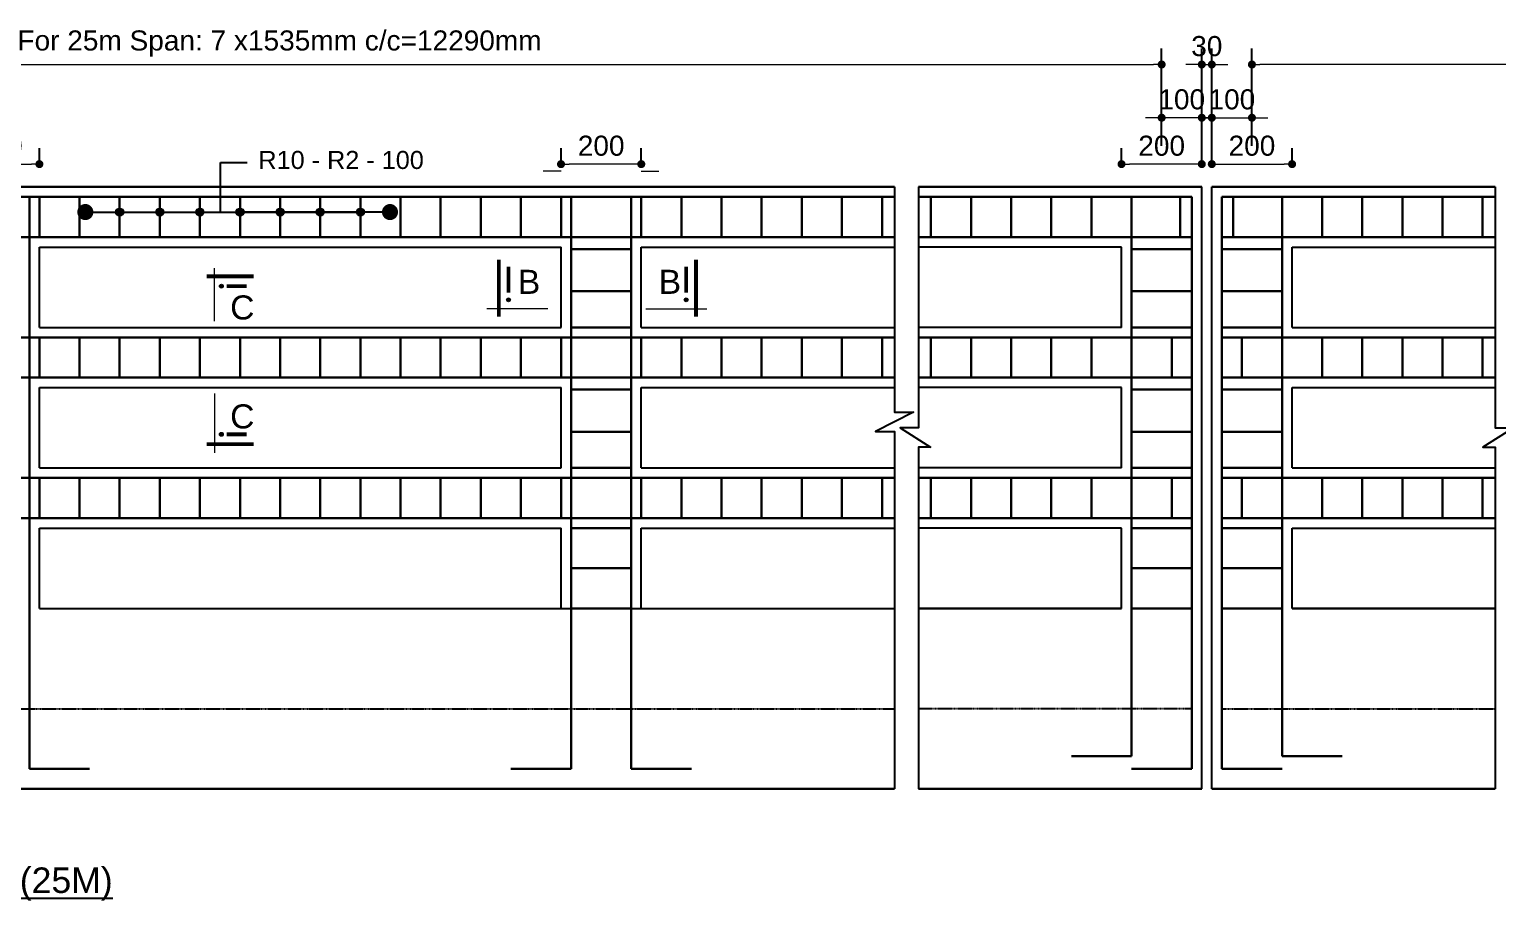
# Model space of a CAD drawing. Header units: millimetres. Extents: x 52966 to 62703, y 7652 to 27430.
# Drawn here: x 55120 to 58779, y 25259 to 27430 of the extents above; entities that cross this region are included whole.
import ezdxf

# ---------------------------------------------------------------- set-up
doc = ezdxf.new("R2010")
doc.units = ezdxf.units.MM
doc.header["$PDMODE"] = 3
doc.linetypes.add('HIDDEN', pattern=[9.525, 6.35, -3.175])
for name, color, linetype, lineweight in [('Ber', 12, 'Continuous', 30), ('Deck Slab', 11, 'Continuous', 25), ('Dimision', 4, 'Continuous', 18), ('Girder Line', 200, 'Continuous', 13), ('Pile', 7, 'Continuous', 20), ('Text', 7, 'Continuous', 18)]:
    doc.layers.add(name, color=color, linetype=linetype, lineweight=lineweight)
doc.styles.get("Standard").update_dxf_attribs({"font": 'arial.ttf'})
doc.dimstyles.new('ISO-25', dxfattribs={"dimtxt": 75, "dimasz": 28, "dimexe": 75, "dimexo": 45.625, "dimgap": 20, "dimtad": 1, "dimtoh": 1, "dimdec": 0, "dimtxsty": 'Standard', "dimblk": 'DOT', "dimcen": 300, "dimclrd": 256, "dimclre": 256, "dimclrt": 256, "dimadec": 0, "dimazin": 0, "dimtfac": 1, "dimtdec": 0, "dimtix": 1, "dimtmove": 0, "dimatfit": 3, "dimldrblk": 'DOT', "dimfxl": 1, "dimlwd": -1, "dimarcsym": 0})

# ---------------------------------------------------------------- blocks, each defined once
blk = doc.blocks.new('_Dot')
at = {"color": 0, "linetype": 'ByBlock', "lineweight": -2}
blk.add_line((-0.5, 0), (-1, 0), dxfattribs=at)
at = {"color": 0, "linetype": 'ByBlock', "const_width": 0.5}
blk.add_lwpolyline([(-0.25, 0, 1), (0.25, 0, 1)], format="xyb", close=True, dxfattribs=at)
blk = doc.blocks.new('*D87')
at = {"layer": 'Defpoints', "color": 0, "linetype": 'Continuous', "transparency": 16777216}
for p in [(55144.7, 27093.9), (54944.7, 27054.2), (55144.7, 27054.2)]:
    blk.add_point(p, dxfattribs=at)
at = {"layer": 'Dimision', "linetype": 'Continuous', "lineweight": -2, "transparency": 16777216}
for p, q in [((54944.7, 27099.8), (54944.7, 27133.9)), ((55144.7, 27099.8), (55144.7, 27133.9))]:
    blk.add_line(p, q, dxfattribs=at)
at = {"layer": 'Dimision', "linetype": 'Continuous', "transparency": 16777216}
blk.add_line((54964.7, 27093.9), (55124.7, 27093.9), dxfattribs=at)
at = {"layer": 'Dimision', "linetype": 'Continuous', "transparency": 16777216, "xscale": 20, "yscale": 20, "zscale": 20, "rotation": 180}
blk.add_blockref('_Dot', (54944.7, 27093.9), dxfattribs=at)
at = {"layer": 'Dimision', "linetype": 'Continuous', "transparency": 16777216, "xscale": 20, "yscale": 20, "zscale": 20}
blk.add_blockref('_Dot', (55144.7, 27093.9), dxfattribs=at)
at = {"layer": 'Dimision', "linetype": 'Continuous', "transparency": 16777216, "insert": (55044.7, 27139.5), "char_height": 50, "attachment_point": 5}
blk.add_mtext('200', dxfattribs=at)
blk = doc.blocks.new('*D88')
at = {"layer": 'Defpoints', "color": 0, "linetype": 'Continuous', "transparency": 16777216}
for p in [(56444.7, 27093.9), (56444.7, 27054.2), (56644.7, 27054.2)]:
    blk.add_point(p, dxfattribs=at)
at = {"layer": 'Dimision', "linetype": 'Continuous', "lineweight": -2, "transparency": 16777216}
for p, q in [((56444.7, 27099.8), (56444.7, 27133.9)), ((56644.7, 27099.8), (56644.7, 27133.9))]:
    blk.add_line(p, q, dxfattribs=at)
at = {"layer": 'Dimision', "linetype": 'Continuous', "transparency": 16777216}
blk.add_line((56624.7, 27093.9), (56464.7, 27093.9), dxfattribs=at)
at = {"layer": 'Dimision', "linetype": 'Continuous', "transparency": 16777216, "xscale": 20, "yscale": 20, "zscale": 20, "rotation": 180}
blk.add_blockref('_Dot', (56444.7, 27093.9), dxfattribs=at)
at = {"layer": 'Dimision', "linetype": 'Continuous', "transparency": 16777216, "xscale": 20, "yscale": 20, "zscale": 20}
blk.add_blockref('_Dot', (56644.7, 27093.9), dxfattribs=at)
at = {"layer": 'Dimision', "linetype": 'Continuous', "transparency": 16777216, "insert": (56544.7, 27139.5), "char_height": 50, "attachment_point": 5}
blk.add_mtext('200', dxfattribs=at)
blk = doc.blocks.new('*D100')
at = {"layer": 'Defpoints', "color": 0, "linetype": 'Continuous', "transparency": 16777216}
for p in [(58266.6, 27093.9), (58066.6, 27054.2), (58266.6, 27054.2)]:
    blk.add_point(p, dxfattribs=at)
at = {"layer": 'Dimision', "linetype": 'Continuous', "lineweight": -2, "transparency": 16777216}
for p, q in [((58066.6, 27099.8), (58066.6, 27133.9)), ((58266.6, 27099.8), (58266.6, 27133.9))]:
    blk.add_line(p, q, dxfattribs=at)
at = {"layer": 'Dimision', "linetype": 'Continuous', "transparency": 16777216}
blk.add_line((58086.6, 27093.9), (58246.6, 27093.9), dxfattribs=at)
at = {"layer": 'Dimision', "linetype": 'Continuous', "transparency": 16777216, "xscale": 20, "yscale": 20, "zscale": 20, "rotation": 180}
blk.add_blockref('_Dot', (58066.6, 27093.9), dxfattribs=at)
at = {"layer": 'Dimision', "linetype": 'Continuous', "transparency": 16777216, "xscale": 20, "yscale": 20, "zscale": 20}
blk.add_blockref('_Dot', (58266.6, 27093.9), dxfattribs=at)
at = {"layer": 'Dimision', "linetype": 'Continuous', "transparency": 16777216, "insert": (58166.6, 27139.5), "char_height": 50, "attachment_point": 5}
blk.add_mtext('200', dxfattribs=at)
blk = doc.blocks.new('*D101')
at = {"layer": 'Defpoints', "color": 0, "linetype": 'Continuous', "transparency": 16777216}
for p in [(58066.6, 27342.1), (58041.6, 27054.2), (58066.6, 27054.2)]:
    blk.add_point(p, dxfattribs=at)
at = {"layer": 'Dimision', "linetype": 'Continuous', "lineweight": -2, "transparency": 16777216}
for p, q in [((58041.6, 27099.8), (58041.6, 27382.1)), ((58066.6, 27099.8), (58066.6, 27382.1))]:
    blk.add_line(p, q, dxfattribs=at)
at = {"layer": 'Dimision', "linetype": 'Continuous', "transparency": 16777216}
for p, q in [((58021.6, 27342.1), (58001.6, 27342.1)), ((58041.6, 27342.1), (58066.6, 27342.1)), ((58086.6, 27342.1), (58106.6, 27342.1))]:
    blk.add_line(p, q, dxfattribs=at)
at = {"layer": 'Dimision', "linetype": 'Continuous', "transparency": 16777216, "xscale": 20, "yscale": 20, "zscale": 20}
blk.add_blockref('_Dot', (58041.6, 27342.1), dxfattribs=at)
at = {"layer": 'Dimision', "linetype": 'Continuous', "transparency": 16777216, "xscale": 20, "yscale": 20, "zscale": 20, "rotation": 180}
blk.add_blockref('_Dot', (58066.6, 27342.1), dxfattribs=at)
at = {"layer": 'Dimision', "linetype": 'Continuous', "transparency": 16777216, "insert": (58054.1, 27387.7), "char_height": 50, "attachment_point": 5}
blk.add_mtext('30', dxfattribs=at)
blk = doc.blocks.new('*D102')
at = {"layer": 'Defpoints', "color": 0, "linetype": 'Continuous', "transparency": 16777216}
for p in [(57841.6, 27093.9), (57841.6, 27054.2), (58041.6, 27054.2)]:
    blk.add_point(p, dxfattribs=at)
at = {"layer": 'Dimision', "linetype": 'Continuous', "lineweight": -2, "transparency": 16777216}
for p, q in [((57841.6, 27099.8), (57841.6, 27133.9)), ((58041.6, 27099.8), (58041.6, 27133.9))]:
    blk.add_line(p, q, dxfattribs=at)
at = {"layer": 'Dimision', "linetype": 'Continuous', "transparency": 16777216}
blk.add_line((58021.6, 27093.9), (57861.6, 27093.9), dxfattribs=at)
at = {"layer": 'Dimision', "linetype": 'Continuous', "transparency": 16777216, "xscale": 20, "yscale": 20, "zscale": 20, "rotation": 180}
blk.add_blockref('_Dot', (57841.6, 27093.9), dxfattribs=at)
at = {"layer": 'Dimision', "linetype": 'Continuous', "transparency": 16777216, "xscale": 20, "yscale": 20, "zscale": 20}
blk.add_blockref('_Dot', (58041.6, 27093.9), dxfattribs=at)
at = {"layer": 'Dimision', "linetype": 'Continuous', "transparency": 16777216, "insert": (57941.6, 27139.5), "char_height": 50, "attachment_point": 5}
blk.add_mtext('200', dxfattribs=at)
blk = doc.blocks.new('*D103')
at = {"layer": 'Defpoints', "color": 0, "linetype": 'Continuous', "transparency": 16777216}
for p in [(57941.6, 27342.1), (53544.7, 27144.4), (57941.6, 27093.9)]:
    blk.add_point(p, dxfattribs=at)
at = {"layer": 'Dimision', "linetype": 'Continuous', "lineweight": -2, "transparency": 16777216}
for p, q in [((53544.7, 27190.1), (53544.7, 27382.1)), ((57941.6, 27139.6), (57941.6, 27382.1))]:
    blk.add_line(p, q, dxfattribs=at)
at = {"layer": 'Dimision', "linetype": 'Continuous', "transparency": 16777216}
blk.add_line((53564.7, 27342.1), (57921.6, 27342.1), dxfattribs=at)
at = {"layer": 'Dimision', "linetype": 'Continuous', "transparency": 16777216, "xscale": 20, "yscale": 20, "zscale": 20, "rotation": 180}
blk.add_blockref('_Dot', (53544.7, 27342.1), dxfattribs=at)
at = {"layer": 'Dimision', "linetype": 'Continuous', "transparency": 16777216, "xscale": 20, "yscale": 20, "zscale": 20}
blk.add_blockref('_Dot', (57941.6, 27342.1), dxfattribs=at)
at = {"layer": 'Dimision', "linetype": 'Continuous', "transparency": 16777216, "insert": (55743.1, 27394.5), "char_height": 50, "width": 1421.535, "attachment_point": 5}
blk.add_mtext('For 25m Span: 7 x1535mm c/c=12290mm', dxfattribs=at)
blk = doc.blocks.new('*D104')
at = {"layer": 'Defpoints', "color": 0, "linetype": 'Continuous', "transparency": 16777216}
for p in [(57941.6, 27209.5), (57941.6, 27144.4), (58041.6, 27144.4)]:
    blk.add_point(p, dxfattribs=at)
at = {"layer": 'Dimision', "linetype": 'Continuous', "lineweight": -2, "transparency": 16777216}
for p, q in [((57941.6, 27190.1), (57941.6, 27249.5)), ((58041.6, 27190.1), (58041.6, 27249.5))]:
    blk.add_line(p, q, dxfattribs=at)
at = {"layer": 'Dimision', "linetype": 'Continuous', "transparency": 16777216}
for p, q in [((57921.6, 27209.5), (57901.6, 27209.5)), ((58041.6, 27209.5), (57941.6, 27209.5)), ((58061.6, 27209.5), (58081.6, 27209.5))]:
    blk.add_line(p, q, dxfattribs=at)
at = {"layer": 'Dimision', "linetype": 'Continuous', "transparency": 16777216, "xscale": 20, "yscale": 20, "zscale": 20}
blk.add_blockref('_Dot', (57941.6, 27209.5), dxfattribs=at)
at = {"layer": 'Dimision', "linetype": 'Continuous', "transparency": 16777216, "xscale": 20, "yscale": 20, "zscale": 20, "rotation": 180}
blk.add_blockref('_Dot', (58041.6, 27209.5), dxfattribs=at)
at = {"layer": 'Dimision', "linetype": 'Continuous', "transparency": 16777216, "insert": (57991.6, 27255), "char_height": 50, "attachment_point": 5}
blk.add_mtext('100', dxfattribs=at)
blk = doc.blocks.new('*D105')
at = {"layer": 'Defpoints', "color": 0, "linetype": 'Continuous', "transparency": 16777216}
for p in [(58166.6, 27209.5), (58066.6, 27144.4), (58166.6, 27144.4)]:
    blk.add_point(p, dxfattribs=at)
at = {"layer": 'Dimision', "linetype": 'Continuous', "lineweight": -2, "transparency": 16777216}
for p, q in [((58066.6, 27190.1), (58066.6, 27249.5)), ((58166.6, 27190.1), (58166.6, 27249.5))]:
    blk.add_line(p, q, dxfattribs=at)
at = {"layer": 'Dimision', "linetype": 'Continuous', "transparency": 16777216}
for p, q in [((58046.6, 27209.5), (58026.6, 27209.5)), ((58066.6, 27209.5), (58166.6, 27209.5)), ((58186.6, 27209.5), (58206.6, 27209.5))]:
    blk.add_line(p, q, dxfattribs=at)
at = {"layer": 'Dimision', "linetype": 'Continuous', "transparency": 16777216, "xscale": 20, "yscale": 20, "zscale": 20}
blk.add_blockref('_Dot', (58066.6, 27209.5), dxfattribs=at)
at = {"layer": 'Dimision', "linetype": 'Continuous', "transparency": 16777216, "xscale": 20, "yscale": 20, "zscale": 20, "rotation": 180}
blk.add_blockref('_Dot', (58166.6, 27209.5), dxfattribs=at)
at = {"layer": 'Dimision', "linetype": 'Continuous', "transparency": 16777216, "insert": (58116.6, 27255), "char_height": 50, "attachment_point": 5}
blk.add_mtext('100', dxfattribs=at)
blk = doc.blocks.new('*D96')
at = {"layer": 'Defpoints', "color": 0, "linetype": 'Continuous', "transparency": 16777216}
for p in [(58166.6, 27342.1), (62563.4, 27144.4), (58166.6, 27093.9)]:
    blk.add_point(p, dxfattribs=at)
at = {"layer": 'Dimision', "linetype": 'Continuous', "lineweight": -2, "transparency": 16777216}
for p, q in [((58166.6, 27139.6), (58166.6, 27382.1)), ((62563.4, 27190.1), (62563.4, 27382.1))]:
    blk.add_line(p, q, dxfattribs=at)
at = {"layer": 'Dimision', "linetype": 'Continuous', "transparency": 16777216}
blk.add_line((62543.4, 27342.1), (58186.6, 27342.1), dxfattribs=at)
at = {"layer": 'Dimision', "linetype": 'Continuous', "transparency": 16777216, "xscale": 20, "yscale": 20, "zscale": 20, "rotation": 180}
blk.add_blockref('_Dot', (58166.6, 27342.1), dxfattribs=at)
at = {"layer": 'Dimision', "linetype": 'Continuous', "transparency": 16777216, "xscale": 20, "yscale": 20, "zscale": 20}
blk.add_blockref('_Dot', (62563.4, 27342.1), dxfattribs=at)
at = {"layer": 'Dimision', "linetype": 'Continuous', "transparency": 16777216, "insert": (60365, 27394.5), "char_height": 50, "width": 2690.128, "attachment_point": 5}
blk.add_mtext('For 25m Span: 1 x151545+ 7 x1535mm c/c=12290mm', dxfattribs=at)

msp = doc.modelspace()

# ---------------------------------------------------------------- hatches: boundary and pattern name
at = {"layer": 'Dimision', "linetype": 'Continuous'}
h = msp.add_hatch(color=256, dxfattribs=at)
h.paths.add_polyline_path([(55334.7, 26974.5), (55354.7, 26974.5, 1)])
h.paths.add_polyline_path([(55354.7, 26974.5), (55334.7, 26974.5, 1)])
h = msp.add_hatch(color=256, dxfattribs=at)
h.paths.add_polyline_path([(55434.7, 26974.5), (55454.7, 26974.5, 1)])
h.paths.add_polyline_path([(55454.7, 26974.5), (55434.7, 26974.5, 1)])
h = msp.add_hatch(color=256, dxfattribs=at)
h.paths.add_polyline_path([(55534.7, 26974.5), (55554.7, 26974.5, 1)])
h.paths.add_polyline_path([(55554.7, 26974.5), (55534.7, 26974.5, 1)])
h = msp.add_hatch(color=256, dxfattribs=at)
h.paths.add_polyline_path([(55634.7, 26974.5), (55654.7, 26974.5, 1)])
h.paths.add_polyline_path([(55654.7, 26974.5), (55634.7, 26974.5, 1)])
h = msp.add_hatch(color=256, dxfattribs=at)
h.paths.add_polyline_path([(55734.7, 26974.5), (55754.7, 26974.5, 1)])
h.paths.add_polyline_path([(55754.7, 26974.5), (55734.7, 26974.5, 1)])
h = msp.add_hatch(color=256, dxfattribs=at)
h.paths.add_polyline_path([(55834.7, 26974.5), (55854.7, 26974.5, 1)])
h.paths.add_polyline_path([(55854.7, 26974.5), (55834.7, 26974.5, 1)])
h = msp.add_hatch(color=256, dxfattribs=at)
h.paths.add_polyline_path([(55934.7, 26974.5), (55954.7, 26974.5, 1)])
h.paths.add_polyline_path([(55954.7, 26974.5), (55934.7, 26974.5, 1)])
at = {"layer": 'Pile', "ltscale": 5}
h = msp.add_hatch(color=5, dxfattribs=at)
h.set_gradient(color1=(0, 0, 255), one_color=1, tint=1, name='CYLINDER')
h.paths.add_polyline_path([(55598.2, 26794.4, 1), (55598.2, 26785, 1)])
h = msp.add_hatch(color=5, dxfattribs=at)
h.set_gradient(color1=(0, 0, 255), one_color=1, tint=1, name='CYLINDER')
h.paths.add_polyline_path([(56309.2, 26755.6, 1), (56318.7, 26755.6, 1)])
h = msp.add_hatch(color=5, dxfattribs=at)
h.set_gradient(color1=(0, 0, 255), one_color=1, tint=1, name='CYLINDER')
h.paths.add_polyline_path([(56761.3, 26755.6, -1), (56751.8, 26755.6, -1)])
h = msp.add_hatch(color=5, dxfattribs=at)
h.set_gradient(color1=(0, 0, 255), one_color=1, tint=1, name='CYLINDER')
h.paths.add_polyline_path([(55598.2, 26415.8, -1), (55598.2, 26425.3, -1)])

# ---------------------------------------------------------------- linework, layer by layer
at = {"layer": 'Ber', "linetype": 'Continuous'}
for p, q in [((53469.7, 27012), (57275.7, 27012)), ((57275.7, 27012), (54944.7, 27012)), ((55119.7, 25587), (55119.7, 27012)), ((55144.7, 26912), (55144.7, 27012)), ((55244.7, 26912), (55244.7, 27012)), ((55344.7, 26912), (55344.7, 27012)), ((55444.7, 26912), (55444.7, 27012)), ((55544.7, 26912), (55544.7, 27012)), ((55644.7, 26912), (55644.7, 27012)), ((55744.7, 26912), (55744.7, 27012)), ((55844.7, 26912), (55844.7, 27012)), ((55944.7, 26912), (55944.7, 27012)), ((56044.7, 26912), (56044.7, 27012)), ((56144.7, 26912), (56144.7, 27012)), ((56244.7, 26912), (56244.7, 27012)), ((56244.7, 26912), (56244.7, 27012)), ((56344.7, 26912), (56344.7, 27012)), ((56444.7, 26912), (56444.7, 27012)), ((56469.7, 25587), (56469.7, 27012)), ((56619.7, 25587), (56619.7, 27012)), ((56644.7, 26912), (56644.7, 27012)), ((56744.7, 26912), (56744.7, 27012)), ((56844.7, 26912), (56844.7, 27012)), ((56944.7, 26912), (56944.7, 27012)), ((57044.7, 26912), (57044.7, 27012)), ((57144.7, 26912), (57144.7, 27012)), ((57244.7, 26912), (57244.7, 27012)), ((58016.6, 27012), (57335.6, 27012)), ((57335.6, 27012), (58016.6, 27012)), ((57366.6, 26912), (57366.6, 27012)), ((57466.6, 26912), (57466.6, 27012)), ((57566.6, 26912), (57566.6, 27012)), ((57666.6, 26912), (57666.6, 27012)), ((57766.6, 26912), (57766.6, 27012)), ((57866.6, 26912), (57866.6, 27012)), ((57866.6, 25618.7), (57866.6, 27012)), ((57987.9, 26912), (57987.9, 27012)), ((58016.6, 25587), (58016.6, 27012)), ((58091.6, 27012), (58772.5, 27012)), ((58772.5, 27012), (58091.6, 27012)), ((58091.6, 25587), (58091.6, 27012)), ((58120.2, 26912), (58120.2, 27012)), ((58241.6, 26912), (58241.6, 27012)), ((58241.6, 25618.7), (58241.6, 27012)), ((58341.6, 26912), (58341.6, 27012)), ((58441.6, 26912), (58441.6, 27012)), ((58541.6, 26912), (58541.6, 27012)), ((58641.6, 26912), (58641.6, 27012)), ((58741.6, 26912), (58741.6, 27012)), ((53469.7, 26912), (57275.7, 26912)), ((57275.7, 26912), (54944.7, 26912)), ((58016.6, 26912), (57335.6, 26912)), ((57335.6, 26912), (58016.6, 26912)), ((58091.6, 26912), (58772.5, 26912)), ((58772.5, 26912), (58091.6, 26912)), ((56469.7, 26882), (56619.7, 26882)), ((57866.6, 26882), (58016.6, 26882)), ((58241.6, 26882), (58091.6, 26882)), ((56469.7, 26777), (56619.7, 26777)), ((57866.6, 26777), (58016.6, 26777)), ((58241.6, 26777), (58091.6, 26777)), ((56469.7, 26687), (56619.7, 26687)), ((57866.6, 26687), (58016.6, 26687)), ((58241.6, 26687), (58091.6, 26687)), ((53469.7, 26662), (57275.7, 26662)), ((57275.7, 26662), (54944.7, 26662)), ((55144.7, 26562), (55144.7, 26662)), ((55244.7, 26562), (55244.7, 26662)), ((55344.7, 26562), (55344.7, 26662)), ((55444.7, 26562), (55444.7, 26662)), ((55544.7, 26562), (55544.7, 26662)), ((55644.7, 26562), (55644.7, 26662)), ((55744.7, 26562), (55744.7, 26662)), ((55844.7, 26562), (55844.7, 26662)), ((55944.7, 26562), (55944.7, 26662)), ((56044.7, 26562), (56044.7, 26662)), ((56144.7, 26562), (56144.7, 26662)), ((56244.7, 26562), (56244.7, 26662)), ((56244.7, 26562), (56244.7, 26662)), ((56344.7, 26562), (56344.7, 26662)), ((56444.7, 26562), (56444.7, 26662)), ((56644.7, 26562), (56644.7, 26662)), ((56744.7, 26562), (56744.7, 26662)), ((56844.7, 26562), (56844.7, 26662)), ((56944.7, 26562), (56944.7, 26662)), ((57044.7, 26562), (57044.7, 26662)), ((57144.7, 26562), (57144.7, 26662)), ((57244.7, 26562), (57244.7, 26662)), ((58016.6, 26662), (57335.6, 26662)), ((57335.6, 26662), (58016.6, 26662)), ((57366.6, 26562), (57366.6, 26662)), ((57466.6, 26562), (57466.6, 26662)), ((57566.6, 26562), (57566.6, 26662)), ((57666.6, 26562), (57666.6, 26662)), ((57766.6, 26562), (57766.6, 26662)), ((57866.6, 26562), (57866.6, 26662)), ((57966.6, 26562), (57966.6, 26662)), ((58091.6, 26662), (58772.5, 26662)), ((58772.5, 26662), (58091.6, 26662)), ((58141.6, 26562), (58141.6, 26662)), ((58241.6, 26562), (58241.6, 26662)), ((58341.6, 26562), (58341.6, 26662)), ((58441.6, 26562), (58441.6, 26662)), ((58541.6, 26562), (58541.6, 26662)), ((58641.6, 26562), (58641.6, 26662)), ((58741.6, 26562), (58741.6, 26662)), ((53469.7, 26562), (57275.7, 26562)), ((57275.7, 26562), (54944.7, 26562)), ((56469.7, 26532), (56619.7, 26532)), ((58016.6, 26562), (57335.6, 26562)), ((57335.6, 26562), (58016.6, 26562)), ((57866.6, 26532), (58016.6, 26532)), ((58091.6, 26562), (58772.5, 26562)), ((58772.5, 26562), (58091.6, 26562)), ((58241.6, 26532), (58091.6, 26532)), ((56469.7, 26427), (56619.7, 26427)), ((57866.6, 26427), (58016.6, 26427)), ((58241.6, 26427), (58091.6, 26427)), ((53469.7, 26312), (57276, 26312)), ((57276, 26312), (54944.7, 26312)), ((55144.7, 26212), (55144.7, 26312)), ((55244.7, 26212), (55244.7, 26312)), ((55344.7, 26212), (55344.7, 26312)), ((55444.7, 26212), (55444.7, 26312)), ((55544.7, 26212), (55544.7, 26312)), ((55644.7, 26212), (55644.7, 26312)), ((55744.7, 26212), (55744.7, 26312)), ((55844.7, 26212), (55844.7, 26312)), ((55944.7, 26212), (55944.7, 26312)), ((56044.7, 26212), (56044.7, 26312)), ((56144.7, 26212), (56144.7, 26312)), ((56244.7, 26212), (56244.7, 26312)), ((56244.7, 26212), (56244.7, 26312)), ((56344.7, 26212), (56344.7, 26312)), ((56444.7, 26212), (56444.7, 26312)), ((56469.7, 26337), (56619.7, 26337)), ((56644.7, 26212), (56644.7, 26312)), ((56744.7, 26212), (56744.7, 26312)), ((56844.7, 26212), (56844.7, 26312)), ((56944.7, 26212), (56944.7, 26312)), ((57044.7, 26212), (57044.7, 26312)), ((57144.7, 26212), (57144.7, 26312)), ((57244.7, 26212), (57244.7, 26312)), ((58016.6, 26312), (57335.3, 26312)), ((57335.3, 26312), (58016.6, 26312)), ((57366.6, 26212), (57366.6, 26312)), ((57466.6, 26212), (57466.6, 26312)), ((57566.6, 26212), (57566.6, 26312)), ((57666.6, 26212), (57666.6, 26312)), ((57766.6, 26212), (57766.6, 26312)), ((57866.6, 26337), (58016.6, 26337)), ((57866.6, 26212), (57866.6, 26312)), ((57966.6, 26212), (57966.6, 26312)), ((58241.6, 26337), (58091.6, 26337)), ((58091.6, 26312), (58772.8, 26312)), ((58772.8, 26312), (58091.6, 26312)), ((58141.6, 26212), (58141.6, 26312)), ((58241.6, 26212), (58241.6, 26312)), ((58341.6, 26212), (58341.6, 26312)), ((58441.6, 26212), (58441.6, 26312)), ((58541.6, 26212), (58541.6, 26312)), ((58641.6, 26212), (58641.6, 26312)), ((58741.6, 26212), (58741.6, 26312)), ((53619.7, 26212), (57276, 26212)), ((57276, 26212), (54944.7, 26212)), ((58016.6, 26212), (57335.3, 26212)), ((57335.3, 26212), (58016.6, 26212)), ((58091.6, 26212), (58772.8, 26212)), ((58772.8, 26212), (58091.6, 26212)), ((56469.7, 26187), (56619.7, 26187)), ((57866.6, 26187), (58016.6, 26187)), ((58241.6, 26187), (58091.6, 26187)), ((56469.7, 26087), (56619.7, 26087)), ((57866.6, 26087), (58016.6, 26087)), ((58241.6, 26087), (58091.6, 26087)), ((56469.7, 25987), (56619.7, 25987)), ((57866.6, 25987), (58016.6, 25987)), ((58241.6, 25987), (58091.6, 25987))]:
    msp.add_line(p, q, dxfattribs=at)
for points in [[(57716.6, 25618.7), (57866.6, 25618.7)], [(58391.6, 25618.7), (58241.6, 25618.7)], [(55119.7, 25587), (55269.7, 25587)], [(56319.7, 25587), (56469.7, 25587)], [(56619.7, 25587), (56769.7, 25587)], [(57866.6, 25587), (58016.6, 25587)], [(58241.6, 25587), (58091.6, 25587)]]:
    msp.add_lwpolyline(points, dxfattribs=at)
at = {"layer": 'Deck Slab', "linetype": 'Continuous'}
for p, q in [((55595.7, 26974.5), (55595.7, 27097.7)), ((55595.7, 27097.7), (55662.9, 27097.7)), ((53444.7, 27037), (57275.7, 27037)), ((57275.7, 27037), (54944.7, 27037)), ((58041.6, 27037), (57335.6, 27037)), ((57335.6, 27037), (58041.6, 27037)), ((58041.6, 25537), (58041.6, 27037)), ((58066.6, 25537), (58066.6, 27037)), ((58066.6, 27037), (58772.5, 27037)), ((58772.5, 27037), (58066.6, 27037)), ((58066.6, 25537), (58066.6, 27037)), ((55144.7, 26887), (56444.7, 26887)), ((55144.7, 26687), (55144.7, 26887)), ((56444.7, 26687), (56444.7, 26887)), ((56644.7, 26687), (56644.7, 26887)), ((56644.7, 26887), (57275.7, 26887)), ((57841.6, 26887), (57335.6, 26887)), ((57841.6, 26687), (57841.6, 26887)), ((58041.6, 26687), (58041.6, 26887)), ((58041.6, 26687), (58041.6, 26887)), ((58066.6, 26687), (58066.6, 26887)), ((58066.6, 26687), (58066.6, 26887)), ((58266.6, 26887), (58772.5, 26887)), ((58266.6, 26687), (58266.6, 26887)), ((55144.7, 26687), (56444.7, 26687)), ((56644.7, 26687), (57275.7, 26687)), ((57841.6, 26687), (57335.6, 26687)), ((58266.6, 26687), (58772.5, 26687)), ((55144.7, 26537), (56444.7, 26537)), ((55144.7, 26337), (55144.7, 26537)), ((56444.7, 26337), (56444.7, 26537)), ((56644.7, 26337), (56644.7, 26537)), ((56644.7, 26537), (57275.7, 26537)), ((57841.6, 26537), (57335.6, 26537)), ((57841.6, 26337), (57841.6, 26537)), ((58041.6, 26337), (58041.6, 26537)), ((58041.6, 26337), (58041.6, 26537)), ((58066.6, 26337), (58066.6, 26537)), ((58066.6, 26337), (58066.6, 26537)), ((58266.6, 26537), (58772.5, 26537)), ((58266.6, 26337), (58266.6, 26537)), ((55144.7, 26337), (56444.7, 26337)), ((56644.7, 26337), (57276, 26337)), ((57841.6, 26337), (57335.3, 26337)), ((58266.6, 26337), (58772.8, 26337)), ((55144.7, 25987), (55144.7, 26187)), ((55144.7, 26187), (56444.7, 26187)), ((56444.7, 25987), (56444.7, 26187)), ((56644.7, 25987), (56644.7, 26187)), ((56644.7, 26187), (57276, 26187)), ((57841.6, 26187), (57335.3, 26187)), ((57841.6, 25987), (57841.6, 26187)), ((58266.6, 26187), (58772.8, 26187)), ((58266.6, 25987), (58266.6, 26187)), ((55144.7, 25987), (56444.7, 25987)), ((56441.6, 25987), (57276, 25987)), ((56644.7, 25987), (57276, 25987)), ((57841.6, 25987), (57335.3, 25987)), ((57335.3, 25987), (57841.6, 25987)), ((58266.6, 25987), (58772.8, 25987)), ((58772.8, 25987), (58266.6, 25987)), ((53444.7, 25537), (57276, 25537)), ((57276, 25537), (54944.7, 25537)), ((58041.6, 25537), (57335.3, 25537)), ((57335.3, 25537), (58041.6, 25537)), ((58066.6, 25537), (58772.8, 25537)), ((58772.8, 25537), (58066.6, 25537))]:
    msp.add_line(p, q, dxfattribs=at)
at = {"layer": 'Deck Slab', "linetype": 'HIDDEN', "ltscale": 0.07}
for p, q in [((53444.7, 25737), (57276, 25737)), ((58016.6, 25737), (57335.3, 25737)), ((58091.6, 25737), (58772.8, 25737))]:
    msp.add_line(p, q, dxfattribs=at)
at = {"layer": 'Deck Slab', "linetype": 'Continuous'}
for points in [[(57275.7, 27037), (57275.7, 26476), (57323.1, 26476), (57228.1, 26427.8), (57276, 26427.8), (57276, 25537)], [(57335.6, 27037), (57335.6, 26436.5), (57289.8, 26436.5), (57365.7, 26388.3), (57335.3, 26388.3), (57335.3, 25537)], [(58772.5, 27037), (58772.5, 26436.5), (58818.3, 26436.5), (58742.4, 26388.3), (58772.8, 26388.3), (58772.8, 25537)]]:
    msp.add_lwpolyline(points, dxfattribs=at)
at = {"layer": 'Dimision', "linetype": 'Continuous'}
for p, q in [((56444.7, 27076.7), (56400.3, 27076.7)), ((56644.7, 27076.7), (56688.6, 27076.7))]:
    msp.add_line(p, q, dxfattribs=at)
for centre in [(55344.7, 26974.5), (55444.7, 26974.5), (55544.7, 26974.5), (55644.7, 26974.5), (55744.7, 26974.5), (55844.7, 26974.5), (55944.7, 26974.5)]:
    msp.add_circle(centre, 10, dxfattribs=at)
at = {"layer": 'Pile', "ltscale": 5}
for p, q in [((55580.8, 26702.6), (55580.8, 26834.3)), ((56411.7, 26733.2), (56260.2, 26733.2)), ((56656.4, 26733.2), (56808.3, 26733.2)), ((55580.8, 26522.2), (55580.8, 26374.4))]:
    msp.add_line(p, q, dxfattribs=at)
at = {"layer": 'Pile', "ltscale": 5, "const_width": 9.49}
for points in [[(56289.5, 26714.2), (56289.5, 26855.8)], [(56781, 26714.2), (56781, 26855.8)], [(56313.9, 26773.9), (56313.9, 26838.7)], [(56756.5, 26773.9), (56756.5, 26838.7)], [(55561.7, 26814.2), (55678.3, 26814.2)], [(55611.5, 26789.7), (55661.2, 26789.7)], [(55611.5, 26420.6), (55661.2, 26420.6)], [(55561.7, 26396.1), (55678.3, 26396.1)]]:
    msp.add_lwpolyline(points, dxfattribs=at)
at = {"layer": 'Pile', "ltscale": 5}
for centre in [(55598.2, 26789.7), (56313.9, 26755.6), (56756.5, 26755.6), (55598.2, 26420.6)]:
    msp.add_circle(centre, 4.75, dxfattribs=at)

# ---------------------------------------------------------------- texts
at = {"layer": 'Deck Slab', "linetype": 'Continuous', "insert": (53444.7, 25341.3), "char_height": 63.504, "attachment_point": 1}
msp.add_mtext('{\\LLONG SECTION OF RAILING ON DECK (25M)}', dxfattribs=at)
at = {"layer": 'Girder Line'}
for s, p in [('B', (56337.1, 26770.6)), ('C', (55620.1, 26706.8)), ('C', (55620.1, 26435.3))]:
    msp.add_text(s, height=60, dxfattribs=at).set_placement(p)
msp.add_text('B', height=60, rotation=360, dxfattribs=at).set_placement((56688.1, 26770.6))
at = {"layer": 'Text', "linetype": 'Continuous', "insert": (55690.5, 27126.8), "char_height": 45, "attachment_point": 1}
msp.add_mtext('R10 - R2 - 100', dxfattribs=at)

# ---------------------------------------------------------------- dimensions: what is measured, and where the dimension line sits
at = {"layer": 'Dimision', "linetype": 'Continuous'}
for base, p1, p2, text, picture, middle in [((57941.6, 27342.1), (53544.7, 27144.4), (57941.6, 27093.9), 'For 25m Span: 7 x1535mm c/c=12290mm', '*D103', (55743.1, 27394.5)), ((58066.6, 27342.1), (58041.6, 27054.2), (58066.6, 27054.2), '30', '*D101', (58054.1, 27387.7))]:
    dim = msp.add_linear_dim(base=base, p1=p1, p2=p2, text=text, dimstyle='ISO-25', override={"dimtxt": 50, "dimasz": 20, "dimexe": 40, "dimtmove": 1}, dxfattribs=at)
    dim.commit()
    dim.dimension.update_dxf_attribs({"geometry": picture, "text_midpoint": middle})
dim = msp.add_linear_dim(base=(58166.6, 27342.1), p1=(62563.4, 27144.4), p2=(58166.6, 27093.9), angle=180, text='For 25m Span: 1 x151545+ 7 x1535mm c/c=12290mm', dimstyle='ISO-25', override={"dimtxt": 50, "dimasz": 20, "dimexe": 40, "dimtmove": 1}, dxfattribs=at)
dim.commit()
dim.dimension.update_dxf_attribs({"geometry": '*D96', "text_midpoint": (60365, 27394.5)})
for base, p1, p2, picture, middle in [((57941.6, 27209.5), (58041.6, 27144.4), (57941.6, 27144.4), '*D104', (57991.6, 27255)), ((58266.6, 27093.9), (58066.6, 27054.2), (58266.6, 27054.2), '*D100', (58166.6, 27139.5))]:
    dim = msp.add_linear_dim(base=base, p1=p1, p2=p2, angle=180, dimstyle='ISO-25', override={"dimtxt": 50, "dimasz": 20, "dimexe": 40, "dimtmove": 1}, dxfattribs=at)
    dim.commit()
    dim.dimension.update_dxf_attribs({"geometry": picture, "text_midpoint": middle})
for base, p1, p2, picture, middle in [((58166.6, 27209.5), (58066.6, 27144.4), (58166.6, 27144.4), '*D105', (58116.6, 27255)), ((55144.7, 27093.9), (54944.7, 27054.2), (55144.7, 27054.2), '*D87', (55044.7, 27139.5)), ((56444.7, 27093.9), (56644.7, 27054.2), (56444.7, 27054.2), '*D88', (56544.7, 27139.5)), ((57841.6, 27093.9), (58041.6, 27054.2), (57841.6, 27054.2), '*D102', (57941.6, 27139.5))]:
    dim = msp.add_linear_dim(base=base, p1=p1, p2=p2, dimstyle='ISO-25', override={"dimtxt": 50, "dimasz": 20, "dimexe": 40, "dimtmove": 1}, dxfattribs=at)
    dim.commit()
    dim.dimension.update_dxf_attribs({"geometry": picture, "text_midpoint": middle})

# ---------------------------------------------------------------- leaders
at = {"layer": 'Deck Slab', "linetype": 'Continuous'}
for points, override in [([(55259.2, 26974.5), (55944.7, 26974.5)], {"dimasz": 40, "dimgap": 15, "dimtad": 0}), ([(56018.5, 26974.5), (55644.7, 26974.5)], {"dimasz": 40, "dimtad": 0})]:
    msp.add_leader(points, dimstyle='ISO-25', override=override, dxfattribs=at)

doc.saveas('drawing.dxf')
